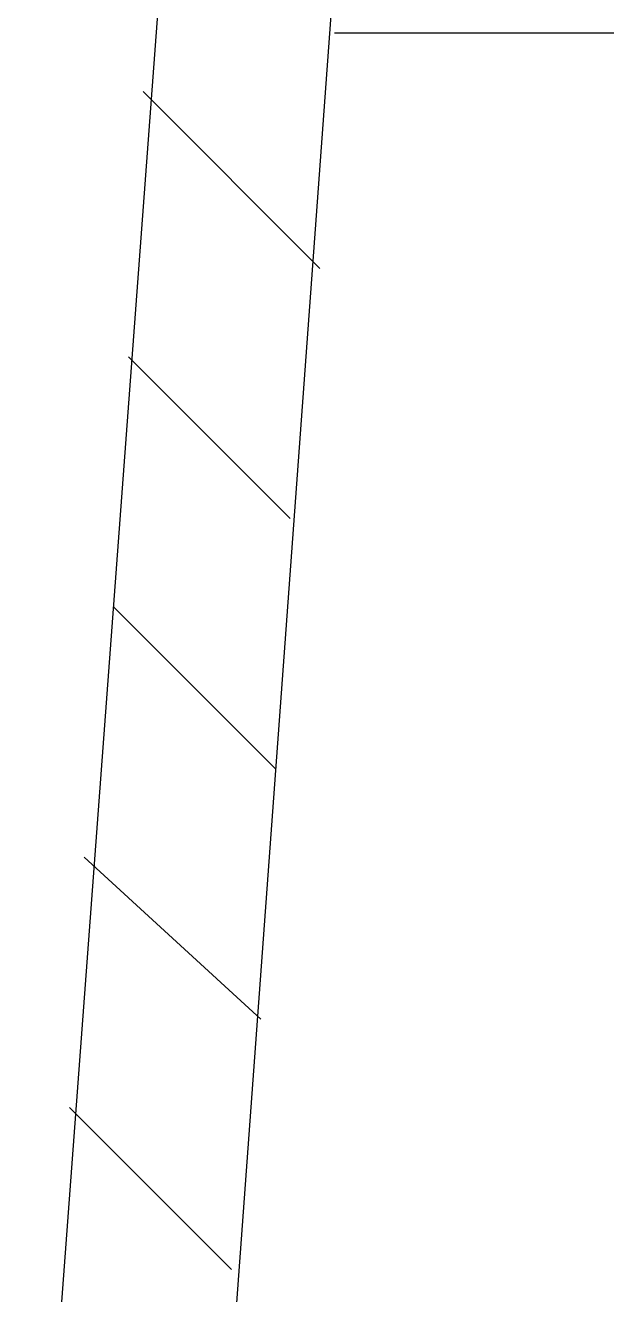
# Model space of a CAD drawing. Header units: millimetres. Extents: x -2210 to 6171, y -6737 to 5572.
# Drawn here: x 70 to 146.9, y 3057.1 to 3224.9 of the extents above; entities that cross this region are included whole.
import ezdxf

# ---------------------------------------------------------------- set-up
doc = ezdxf.new("R2010")
doc.units = ezdxf.units.MM
doc.layers.add('1', color=7, linetype='Continuous')

msp = doc.modelspace()

# ---------------------------------------------------------------- linework, layer by layer
at = {"layer": '1', "color": 0, "lineweight": 25}
for points in [[(122.56, 3696.65), (70.03, 2992.37)], [(118.67, 3338.67), (91.43, 2967.07)], [(110.88, 3223.88), (449.41, 3223.88)], [(108.94, 3192.75), (85.59, 3216.1)], [(105.05, 3159.68), (83.65, 3181.08)], [(103.1, 3126.61), (81.7, 3148.01)], [(101.16, 3093.53), (77.81, 3114.93)], [(97.27, 3060.46), (75.87, 3081.86)]]:
    msp.add_lwpolyline(points, dxfattribs=at)

doc.saveas('drawing.dxf')
